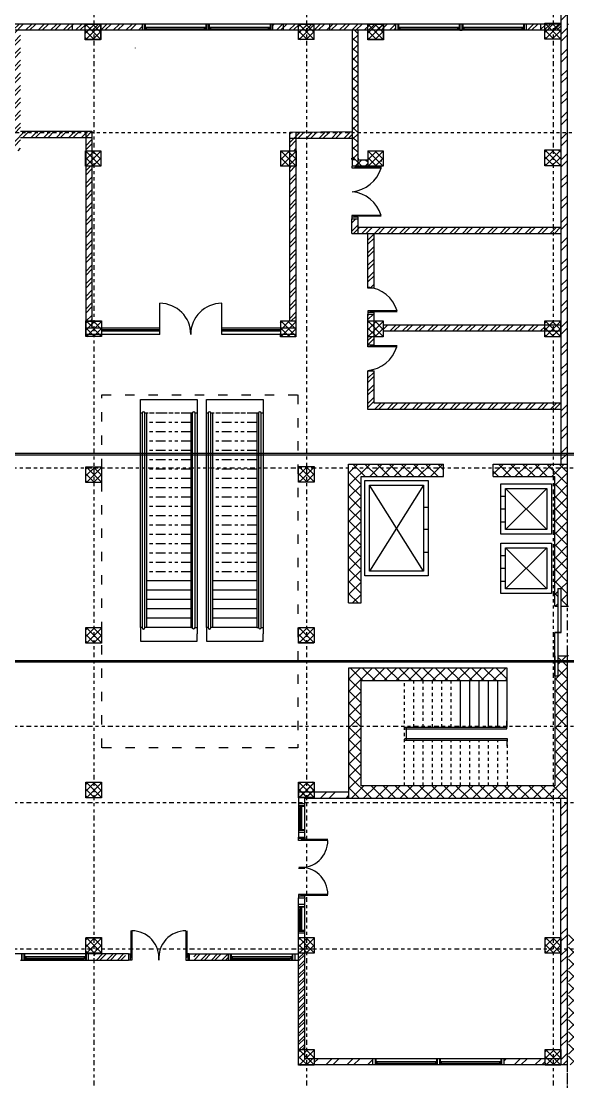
# Model space of a CAD drawing. Header units: millimetres. Extents: x 240 to 610, y 141 to 225.
# Drawn here: x 513.92 to 531.52, y 160.57 to 194.7 of the extents above; entities that cross this region are included whole.
import ezdxf

# ---------------------------------------------------------------- set-up
doc = ezdxf.new("R2010")
doc.units = ezdxf.units.MM
doc.header["$LTSCALE"] = 0.5
for name, pattern in [('ACAD_ISO03W100', [30, 12, -18]), ('Dash', [6.35, 3.175, -3.175]), ('HIDDEN', [0.375, 0.25, -0.125]), ('PHANTOM2', [1.25, 0.625, -0.125, 0.125, -0.125, 0.125, -0.125])]:
    doc.linetypes.add(name, pattern=pattern)
for name, color, linetype in [('1', 7, 'Continuous'), ('Layer1', 5, 'Continuous'), ('m7or', 1, 'Continuous')]:
    doc.layers.add(name, color=color, linetype=linetype)
pattern_1 = [(45, (-2657.87382, -1818.9317), (-0.19532057, 0.19532057), []), (135, (-2657.87382, -1818.9317), (-0.19532057, -0.19532057), [])]

msp = doc.modelspace()

# ---------------------------------------------------------------- hatches: boundary and pattern name
h = msp.add_hatch()
h.set_pattern_fill('ANSI32', color=256, scale=0.05)
h.set_pattern_definition([(45, (-2657.8738, -1818.9317), (-0.336759605, 0.336759605), []), (45, (-2657.6493, -1818.9317), (-0.336759605, 0.336759605), [])])
h.paths.add_polyline_path([(531.549, 199.236), (531.299, 199.236), (531.299, 180.452), (531.499, 180.452), (531.499, 194.607), (531.549, 194.607)])
h.paths.add_polyline_path([(531.499, 169.698), (531.299, 169.698), (531.299, 161.311), (531.297, 161.111), (531.499, 161.111)])
h.paths.add_polyline_path([(530.797, 161.311), (529.457, 161.311), (529.457, 161.111), (530.797, 161.111)])
h.paths.add_polyline_path([(525.248, 161.311), (523.354, 161.311), (523.354, 161.111), (525.248, 161.111)])
h = msp.add_hatch()
h.set_pattern_fill('ANSI32', color=256, scale=0.03)
h.set_pattern_definition([(45, (-2657.87382, -1818.9317), (-0.202055763, 0.202055763), []), (45, (-2657.73912, -1818.9317), (-0.202055763, 0.202055763), [])])
h.paths.add_polyline_path([(504.099, 179.873), (503.899, 179.873), (503.899, 178.671), (504.099, 178.671)])
h.paths.add_polyline_path([(504.099, 181.333), (503.899, 181.333), (503.899, 180.373), (504.099, 180.373)])
h.paths.add_polyline_path([(513.399, 180.323), (504.385, 180.323), (504.385, 180.123), (513.399, 180.123)])
h.paths.add_polyline_path([(504.099, 184.555), (503.899, 184.555), (503.899, 183.473), (504.099, 183.473)])
h.paths.add_polyline_path([(504.099, 186.798), (503.899, 186.798), (503.899, 185.055), (504.099, 185.055)])
h.paths.add_polyline_path([(513.399, 185.005), (504.385, 185.005), (504.385, 184.805), (513.399, 184.805)])
h.paths.add_polyline_path([(504.099, 190.035), (503.899, 190.035), (503.899, 188.938), (504.099, 188.938)])
h.paths.add_polyline_path([(504.099, 191.364), (503.899, 191.364), (503.899, 190.535), (504.099, 190.535)])
h.paths.add_polyline_path([(506.59, 194.611), (503.899, 194.611), (503.899, 194.127), (504.099, 194.127), (504.099, 194.411), (506.59, 194.411)])
h.paths.add_polyline_path([(517.817, 194.611), (510.8, 194.611), (510.8, 194.411), (517.817, 194.411)])
h.paths.add_polyline_path([(513.899, 194.411), (513.699, 194.411), (513.699, 190.535), (513.899, 190.535)])
h.paths.add_polyline_path([(515.997, 191.162), (513.899, 191.162), (513.899, 190.962), (515.997, 190.962)])
h.paths.add_polyline_path([(516.197, 191.162), (515.997, 191.162), (515.997, 190.962), (516.197, 190.962)])
h.paths.add_polyline_path([(516.197, 190.962), (515.997, 190.962), (515.997, 190.535), (516.197, 190.535)])
h.paths.add_polyline_path([(516.197, 190.035), (515.997, 190.035), (515.997, 185.055), (516.197, 185.055)])
h.paths.add_polyline_path([(522.766, 190.035), (522.566, 190.035), (522.566, 185.055), (522.766, 185.055)])
h.paths.add_polyline_path([(522.766, 190.926), (522.566, 190.926), (522.566, 190.535), (522.766, 190.535)])
h.paths.add_polyline_path([(522.766, 191.128), (522.566, 191.126), (522.566, 190.926), (522.766, 190.926)])
h.paths.add_polyline_path([(524.566, 191.141), (522.766, 191.128), (522.766, 190.926), (524.566, 190.926)])
h.paths.add_polyline_path([(525.977, 194.611), (523.859, 194.611), (523.859, 194.411), (525.977, 194.411)])
h.paths.add_polyline_path([(523.859, 194.611), (522.026, 194.611), (522.026, 194.411), (523.859, 194.411)])
h.paths.add_polyline_path([(531.299, 194.611), (530.187, 194.611), (530.187, 194.411), (531.299, 194.411)])
h.paths.add_polyline_path([(531.299, 188.071), (524.766, 188.071), (524.766, 187.871), (531.299, 187.871)])
h.paths.add_polyline_path([(524.766, 188.347), (524.566, 188.347), (524.566, 187.871), (524.766, 187.871), (524.766, 188.071)])
h.paths.add_polyline_path([(525.284, 187.871), (525.084, 187.871), (525.084, 186.11), (525.284, 186.11)])
h.paths.add_polyline_path([(530.783, 184.933), (525.58, 184.933), (525.58, 184.733), (530.783, 184.733)])
h.paths.add_polyline_path([(525.284, 185.275), (525.084, 185.275), (525.084, 185.058), (525.284, 185.058)])
h.paths.add_polyline_path([(525.284, 184.548), (525.084, 184.548), (525.084, 184.282), (525.284, 184.282)])
h.paths.add_polyline_path([(525.284, 183.446), (525.084, 183.446), (525.084, 182.211), (531.299, 182.211), (531.299, 182.411), (525.284, 182.411)])
at = {"ltscale": 0.05}
h = msp.add_hatch(dxfattribs=at)
h.set_pattern_fill('ANSI37', color=256, scale=0.05)
h.set_pattern_definition([(45, (-2399.63985, -2077.87388), (-0.1122532015, 0.1122532015), []), (135, (-2399.63985, -2077.87388), (-0.1122532015, -0.1122532015), [])])
h.paths.add_polyline_path([(516.489, 194.611), (515.989, 194.611), (515.989, 194.111), (516.489, 194.111)])
h = msp.add_hatch(dxfattribs=at)
h.set_pattern_fill('ANSI37', color=256, scale=0.05)
h.set_pattern_definition([(45, (-2392.77662, -2077.87388), (-0.1122532015, 0.1122532015), []), (135, (-2392.77662, -2077.87388), (-0.1122532015, -0.1122532015), [])])
h.paths.add_polyline_path([(523.352, 194.611), (522.852, 194.611), (522.852, 194.111), (523.352, 194.111)])
h = msp.add_hatch(dxfattribs=at)
h.set_pattern_fill('ANSI37', color=256, scale=0.05)
h.set_pattern_definition([(45, (-2390.5494, -2077.87388), (-0.1122532015, 0.1122532015), []), (135, (-2390.5494, -2077.87388), (-0.1122532015, -0.1122532015), [])])
h.paths.add_polyline_path([(525.58, 194.611), (525.08, 194.611), (525.08, 194.111), (525.58, 194.111)])
h = msp.add_hatch(dxfattribs=at)
h.set_pattern_fill('ANSI37', color=256, scale=0.05)
h.set_pattern_definition([(45, (-2384.8466, -2077.85045), (-0.1122532015, 0.1122532015), []), (135, (-2384.8466, -2077.85045), (-0.1122532015, -0.1122532015), [])])
h.paths.add_polyline_path([(531.282, 194.635), (530.782, 194.635), (530.782, 194.135), (531.282, 194.135)])
h = msp.add_hatch()
h.set_pattern_fill('ANSI37', color=256, scale=0.071)
h.set_pattern_definition([(45, (-2571.07566, -1818.9317), (-0.159399546, 0.159399546), []), (135, (-2571.07566, -1818.9317), (-0.159399546, -0.159399546), [])])
h.paths.add_polyline_path([(524.766, 194.411), (524.579, 194.411), (524.579, 190.035), (524.766, 190.035)])
h.paths.add_polyline_path([(525.08, 190.233), (524.766, 190.233), (524.766, 190.035), (525.08, 190.035)])
h = msp.add_hatch(dxfattribs=at)
h.set_pattern_fill('ANSI37', color=256, scale=0.05)
h.set_pattern_definition([(45, (-2399.63985, -2081.95009), (-0.1122532015, 0.1122532015), []), (135, (-2399.63985, -2081.95009), (-0.1122532015, -0.1122532015), [])])
h.paths.add_polyline_path([(516.489, 190.535), (515.989, 190.535), (515.989, 190.035), (516.489, 190.035)])
h = msp.add_hatch(dxfattribs=at)
h.set_pattern_fill('ANSI37', color=256, scale=0.05)
h.set_pattern_definition([(45, (-2393.3582, -2081.95009), (-0.1122532015, 0.1122532015), []), (135, (-2393.3582, -2081.95009), (-0.1122532015, -0.1122532015), [])])
h.paths.add_polyline_path([(522.771, 190.535), (522.271, 190.535), (522.271, 190.035), (522.771, 190.035)])
h = msp.add_hatch(dxfattribs=at)
h.set_pattern_fill('ANSI37', color=256, scale=0.05)
h.set_pattern_definition([(45, (-2390.5494, -2081.95009), (-0.1122532015, 0.1122532015), []), (135, (-2390.5494, -2081.95009), (-0.1122532015, -0.1122532015), [])])
h.paths.add_polyline_path([(525.58, 190.535), (525.08, 190.535), (525.08, 190.035), (525.58, 190.035)])
h = msp.add_hatch(dxfattribs=at)
h.set_pattern_fill('ANSI37', color=256, scale=0.05)
h.set_pattern_definition([(45, (-2384.8466, -2081.92665), (-0.1122532015, 0.1122532015), []), (135, (-2384.8466, -2081.92665), (-0.1122532015, -0.1122532015), [])])
h.paths.add_polyline_path([(531.282, 190.558), (530.782, 190.558), (530.782, 190.058), (531.282, 190.058)])
h = msp.add_hatch(dxfattribs=at)
h.set_pattern_fill('ANSI37', color=256, scale=0.05)
h.set_pattern_definition([(45, (-2399.62467, -2087.43007), (-0.1122532015, 0.1122532015), []), (135, (-2399.62467, -2087.43007), (-0.1122532015, -0.1122532015), [])])
h.paths.add_polyline_path([(516.504, 185.055), (516.004, 185.055), (516.004, 184.555), (516.504, 184.555)])
h = msp.add_hatch(dxfattribs=at)
h.set_pattern_fill('ANSI37', color=256, scale=0.05)
h.set_pattern_definition([(45, (-2399.62467, -2087.4304), (-0.1122532015, 0.1122532015), []), (135, (-2399.62467, -2087.4304), (-0.1122532015, -0.1122532015), [])])
h.paths.add_polyline_path([(516.504, 185.055), (516.004, 185.055), (516.004, 184.555), (516.504, 184.555)])
h = msp.add_hatch(dxfattribs=at)
h.set_pattern_fill('ANSI37', color=256, scale=0.05)
h.set_pattern_definition([(45, (-2393.3584, -2087.43007), (-0.1122532015, 0.1122532015), []), (135, (-2393.3584, -2087.43007), (-0.1122532015, -0.1122532015), [])])
h.paths.add_polyline_path([(522.771, 185.055), (522.271, 185.055), (522.271, 184.555), (522.771, 184.555)])
h = msp.add_hatch(dxfattribs=at)
h.set_pattern_fill('ANSI37', color=256, scale=0.05)
h.set_pattern_definition([(45, (-2390.55265, -2087.43007), (-0.1122532015, 0.1122532015), []), (135, (-2390.55265, -2087.43007), (-0.1122532015, -0.1122532015), [])])
h.paths.add_polyline_path([(525.576, 185.055), (525.076, 185.055), (525.076, 184.555), (525.576, 184.555)])
h = msp.add_hatch(dxfattribs=at)
h.set_pattern_fill('ANSI37', color=256, scale=0.05)
h.set_pattern_definition([(45, (-2384.8466, -2087.43007), (-0.1122532015, 0.1122532015), []), (135, (-2384.8466, -2087.43007), (-0.1122532015, -0.1122532015), [])])
h.paths.add_polyline_path([(531.282, 185.055), (530.782, 185.055), (530.782, 184.555), (531.282, 184.555)])
h = msp.add_hatch(dxfattribs=at)
h.set_pattern_fill('ANSI37', color=256, scale=0.05)
h.set_pattern_definition([(45, (-2399.62467, -2092.12662), (-0.1122532015, 0.1122532015), []), (135, (-2399.62467, -2092.12662), (-0.1122532015, -0.1122532015), [])])
h.paths.add_polyline_path([(516.504, 180.359), (516.004, 180.359), (516.004, 179.859), (516.504, 179.859)])
h = msp.add_hatch(dxfattribs=at)
h.set_pattern_fill('ANSI37', color=256, scale=0.05)
h.set_pattern_definition([(45, (-2392.77682, -2092.11367), (-0.1122532015, 0.1122532015), []), (135, (-2392.77682, -2092.11367), (-0.1122532015, -0.1122532015), [])])
h.paths.add_polyline_path([(523.352, 180.371), (522.852, 180.371), (522.852, 179.871), (523.352, 179.871)])
h = msp.add_hatch()
h.set_pattern_fill('ANSI37', color=256, scale=0.087)
h.set_pattern_definition(pattern_1)
h.paths.add_polyline_path([(531.499, 180.452), (529.121, 180.452), (529.121, 180.052), (531.099, 180.052), (531.099, 175.875), (531.205, 175.875), (531.205, 176.443), (531.305, 176.443), (531.305, 175.875), (531.499, 175.875)])
h.paths.add_polyline_path([(527.515, 180.452), (524.464, 180.452), (524.464, 175.985), (524.864, 175.985), (524.864, 180.052), (527.515, 180.052)])
h = msp.add_hatch(dxfattribs=at)
h.set_pattern_fill('ANSI37', color=256, scale=0.05)
h.set_pattern_definition([(45, (-2399.62467, -2097.29565), (-0.1122532015, 0.1122532015), []), (135, (-2399.62467, -2097.29565), (-0.1122532015, -0.1122532015), [])])
h.paths.add_polyline_path([(516.504, 175.189), (516.004, 175.189), (516.004, 174.689), (516.504, 174.689)])
h = msp.add_hatch(dxfattribs=at)
h.set_pattern_fill('ANSI37', color=256, scale=0.05)
h.set_pattern_definition([(45, (-2392.77682, -2097.29077), (-0.1122532015, 0.1122532015), []), (135, (-2392.77682, -2097.29077), (-0.1122532015, -0.1122532015), [])])
h.paths.add_polyline_path([(523.352, 175.194), (522.852, 175.194), (522.852, 174.694), (523.352, 174.694)])
h = msp.add_hatch()
h.set_pattern_fill('ANSI37', color=256, scale=0.087)
h.set_pattern_definition(pattern_1)
h.paths.add_polyline_path([(537.282, 165.298), (531.549, 165.298), (531.549, 161.111), (541.229, 161.111), (541.229, 161.511), (531.949, 161.511), (531.949, 164.898), (537.282, 164.898), (537.282, 164.998), (536.574, 164.998), (536.574, 165.098), (537.282, 165.098)])
h.paths.add_polyline_path([(531.499, 174.275), (531.205, 174.275), (531.205, 173.627), (531.099, 173.627), (531.099, 170.098), (524.864, 170.098), (524.864, 173.484), (529.564, 173.484), (529.564, 173.884), (524.464, 173.884), (524.464, 169.698), (531.499, 169.698)])
h = msp.add_hatch(dxfattribs=at)
h.set_pattern_fill('ANSI37', color=256, scale=0.05)
h.set_pattern_definition([(45, (-2399.62467, -2102.27592), (-0.1122532015, 0.1122532015), []), (135, (-2399.62467, -2102.27592), (-0.1122532015, -0.1122532015), [])])
h.paths.add_polyline_path([(516.504, 170.209), (516.004, 170.209), (516.004, 169.709), (516.504, 169.709)])
h = msp.add_hatch(dxfattribs=at)
h.set_pattern_fill('ANSI37', color=256, scale=0.05)
h.set_pattern_definition([(45, (-2392.77715, -2102.2696), (-0.1122532015, 0.1122532015), []), (135, (-2392.77715, -2102.2696), (-0.1122532015, -0.1122532015), [])])
h.paths.add_polyline_path([(523.352, 170.216), (522.852, 170.216), (522.852, 169.716), (523.352, 169.716)])
h = msp.add_hatch(dxfattribs=at)
h.set_pattern_fill('ANSI37', color=256, scale=0.05)
h.set_pattern_definition([(45, (-2392.77715, -2102.27558), (-0.1122532015, 0.1122532015), []), (135, (-2392.77715, -2102.27558), (-0.1122532015, -0.1122532015), [])])
h.paths.add_polyline_path([(523.352, 170.21), (522.852, 170.21), (522.852, 169.71), (523.352, 169.71)])
h = msp.add_hatch()
h.set_pattern_fill('ANSI32', color=256, scale=0.03)
h.set_pattern_definition([(45, (-2657.87382, -1818.92572), (-0.202055763, 0.202055763), []), (45, (-2657.73912, -1818.92572), (-0.202055763, 0.202055763), [])])
h.paths.add_polyline_path([(513.394, 161.518), (511.966, 161.518), (511.966, 161.517), (513.394, 161.517)])
h.paths.add_polyline_path([(506.016, 161.518), (504.38, 161.518), (504.38, 161.517), (506.016, 161.517)])
h.paths.add_polyline_path([(523.352, 169.704), (523.352, 169.716), (523.054, 169.716), (523.054, 169.704)])
at = {"ltscale": 0.5}
h = msp.add_hatch(dxfattribs=at)
h.set_pattern_fill('ANSI32', color=256, scale=0.062)
h.set_pattern_definition([(45, (-2571.07566, -1649.64116), (-0.41758191, 0.41758191), []), (45, (-2570.7973, -1649.64116), (-0.41758191, 0.41758191), [])])
h.paths.add_polyline_path([(524.464, 169.898), (523.352, 169.898), (523.352, 169.716), (523.352, 169.698), (524.464, 169.698)])
at = {"ltscale": 0.05}
h = msp.add_hatch(dxfattribs=at)
h.set_pattern_fill('ANSI37', color=256, scale=0.05)
h.set_pattern_definition([(45, (-2399.62467, -2107.27592), (-0.1122532015, 0.1122532015), []), (135, (-2399.62467, -2107.27592), (-0.1122532015, -0.1122532015), [])])
h.paths.add_polyline_path([(516.504, 165.209), (516.004, 165.209), (516.004, 164.709), (516.504, 164.709)])
h = msp.add_hatch(dxfattribs=at)
h.set_pattern_fill('ANSI37', color=256, scale=0.05)
h.set_pattern_definition([(45, (-2392.77465, -2107.27558), (-0.1122532015, 0.1122532015), []), (135, (-2392.77465, -2107.27558), (-0.1122532015, -0.1122532015), [])])
h.paths.add_polyline_path([(523.354, 165.21), (522.854, 165.21), (522.854, 164.71), (523.354, 164.71)])
h = msp.add_hatch(dxfattribs=at)
h.set_pattern_fill('ANSI37', color=256, scale=0.05)
h.set_pattern_definition([(45, (-2384.83248, -2107.27558), (-0.1122532015, 0.1122532015), []), (135, (-2384.83248, -2107.27558), (-0.1122532015, -0.1122532015), [])])
h.paths.add_polyline_path([(531.297, 165.21), (530.797, 165.21), (530.797, 164.71), (531.297, 164.71)])
at = {"linetype": 'PHANTOM2', "ltscale": 0.5}
h = msp.add_hatch(dxfattribs=at)
h.set_pattern_fill('ANSI32', color=256, scale=0.025)
h.set_pattern_definition([(45, (-2571.07566, -1649.64116), (-0.168379802, 0.168379802), []), (45, (-2570.9634, -1649.64116), (-0.168379802, 0.168379802), [])])
h.paths.add_polyline_path([(517.277, 164.686), (516.255, 164.686), (516.255, 164.488), (517.277, 164.488)])
h.paths.add_polyline_path([(520.591, 164.686), (519.477, 164.686), (519.477, 164.488), (520.591, 164.488)])
h = msp.add_hatch()
h.set_pattern_fill('ANSI32', color=256, scale=0.02)
h.set_pattern_definition([(45, (-2657.87382, -1818.9317), (-0.134703842, 0.134703842), []), (45, (-2657.78402, -1818.9317), (-0.134703842, 0.134703842), [])])
h.paths.add_polyline_path([(522.854, 161.605), (523.054, 161.605), (523.054, 164.71), (522.854, 164.71)])
at = {"ltscale": 0.05}
h = msp.add_hatch(dxfattribs=at)
h.set_pattern_fill('ANSI37', color=256, scale=0.05)
h.set_pattern_definition([(45, (-2392.77465, -2110.87987), (-0.1122532015, 0.1122532015), []), (135, (-2392.77465, -2110.87987), (-0.1122532015, -0.1122532015), [])])
h.paths.add_polyline_path([(523.354, 161.605), (522.854, 161.605), (522.854, 161.105), (523.354, 161.105)])
h = msp.add_hatch(dxfattribs=at)
h.set_pattern_fill('ANSI37', color=256, scale=0.05)
h.set_pattern_definition([(45, (-2384.83248, -2110.87987), (-0.1122532015, 0.1122532015), []), (135, (-2384.83248, -2110.87987), (-0.1122532015, -0.1122532015), [])])
h.paths.add_polyline_path([(531.297, 161.605), (530.797, 161.605), (530.797, 161.105), (531.297, 161.105)])

# ---------------------------------------------------------------- linework, layer by layer
for p, q in [((531.299, 209.928), (531.299, 180.452)), ((531.299, 194.611), (503.899, 194.611)), ((516.489, 194.611), (516.489, 194.111)), ((522.834, 194.611), (522.834, 194.111)), ((523.347, 194.611), (523.347, 194.111)), ((525.58, 194.611), (525.58, 194.111)), ((531.299, 194.411), (504.099, 194.411)), ((524.579, 194.411), (524.579, 190.035)), ((524.766, 190.035), (524.766, 194.411)), ((516.489, 194.111), (515.989, 194.111)), ((523.352, 194.111), (522.852, 194.111)), ((525.58, 194.111), (525.08, 194.111)), ((531.277, 194.128), (530.783, 194.128)), ((517.599, 193.841), (517.599, 193.843)), ((513.899, 191.162), (516.197, 191.162)), ((515.997, 191.162), (515.997, 184.624)), ((516.197, 191.162), (516.197, 184.824)), ((513.899, 190.962), (516.197, 190.962)), ((524.566, 191.141), (522.566, 191.126)), ((522.566, 185.055), (522.566, 191.126)), ((524.566, 190.926), (522.566, 190.926)), ((522.766, 191.126), (522.766, 184.548)), ((515.989, 190.535), (516.489, 190.535)), ((515.989, 190.035), (515.989, 190.535)), ((516.489, 190.535), (516.489, 190.035)), ((522.271, 190.535), (522.771, 190.535)), ((522.271, 190.535), (522.271, 190.035)), ((522.771, 190.535), (522.771, 190.035)), ((525.08, 190.535), (525.58, 190.535)), ((525.58, 190.535), (525.58, 190.035)), ((516.489, 190.035), (515.989, 190.035)), ((522.771, 190.035), (522.271, 190.035)), ((525.58, 190.035), (525.08, 190.035)), ((531.277, 190.052), (530.783, 190.052)), ((524.566, 187.871), (524.566, 188.347)), ((524.766, 187.871), (524.766, 188.347)), ((524.566, 187.871), (531.299, 187.871)), ((524.766, 188.071), (531.299, 188.071)), ((525.084, 186.11), (525.084, 187.871)), ((525.284, 186.11), (525.284, 187.871)), ((516.004, 185.055), (516.504, 185.055)), ((516.004, 184.555), (516.004, 185.055)), ((516.004, 185.055), (516.504, 185.055)), ((516.504, 185.055), (516.504, 184.624)), ((522.271, 185.055), (522.771, 185.055)), ((522.271, 185.055), (522.271, 184.624)), ((525.084, 184.282), (525.084, 185.275)), ((525.084, 185.058), (525.58, 185.059)), ((525.284, 184.282), (525.284, 185.275)), ((525.58, 185.059), (525.58, 184.548)), ((531.286, 185.059), (531.286, 184.548)), ((518.381, 184.824), (515.997, 184.824)), ((522.766, 184.824), (520.381, 184.824)), ((525.58, 184.933), (531.299, 184.933)), ((525.58, 184.733), (531.299, 184.733)), ((518.381, 184.624), (515.997, 184.624)), ((516.504, 184.555), (516.004, 184.555)), ((522.766, 184.624), (520.381, 184.624)), ((522.271, 184.548), (522.271, 184.648)), ((522.766, 184.548), (522.271, 184.548)), ((525.571, 184.548), (525.077, 184.548)), ((525.571, 184.624), (525.571, 184.548)), ((531.277, 184.548), (530.783, 184.548)), ((531.277, 184.624), (531.277, 184.548)), ((525.084, 182.211), (525.084, 183.446)), ((525.284, 182.411), (525.284, 183.446)), ((531.299, 182.411), (525.284, 182.411)), ((531.299, 182.211), (525.084, 182.211)), ((516.004, 180.359), (516.504, 180.359)), ((516.504, 180.359), (516.504, 179.928)), ((524.464, 180.452), (527.515, 180.452)), ((524.464, 175.985), (524.464, 180.452)), ((527.515, 180.052), (527.515, 180.452)), ((529.121, 180.052), (529.121, 180.452)), ((522.852, 179.865), (522.852, 179.965)), ((524.864, 180.052), (527.515, 180.052)), ((524.864, 175.985), (524.864, 180.052)), ((523.347, 179.865), (522.852, 179.865)), ((526.87, 179.776), (525.133, 176.999)), ((526.87, 176.999), (525.133, 179.776)), ((529.52, 179.666), (530.844, 178.343)), ((530.844, 179.666), (529.52, 178.343)), ((529.52, 177.757), (530.844, 176.434)), ((530.844, 177.757), (529.52, 176.434)), ((524.464, 175.985), (524.864, 175.985)), ((531.099, 175.875), (531.205, 175.875)), ((531.305, 175.875), (531.505, 175.875)), ((516.004, 175.189), (516.504, 175.189)), ((516.504, 175.189), (516.504, 174.759)), ((522.852, 174.688), (522.852, 174.788)), ((531.305, 175.027), (531.105, 175.027)), ((523.347, 174.688), (522.852, 174.688)), ((531.099, 174.275), (531.105, 174.275)), ((531.205, 174.275), (531.505, 174.275)), ((524.464, 173.884), (524.464, 169.698)), ((529.564, 173.884), (524.464, 173.884)), ((529.564, 171.984), (529.564, 173.884)), ((524.864, 173.484), (529.564, 173.484)), ((524.864, 170.098), (524.864, 173.484)), ((528.064, 171.984), (528.064, 173.454)), ((528.364, 171.984), (528.364, 173.454)), ((528.664, 171.984), (528.664, 173.454)), ((528.964, 171.984), (528.964, 173.454)), ((529.264, 171.984), (529.264, 173.454)), ((529.563, 171.934), (529.563, 172.184)), ((526.264, 171.984), (529.564, 171.984)), ((526.264, 171.934), (529.563, 171.934)), ((526.314, 171.984), (526.314, 171.568)), ((526.264, 171.618), (529.564, 171.618)), ((526.264, 171.568), (529.563, 171.568)), ((529.563, 171.568), (529.563, 171.368)), ((516.004, 170.209), (516.504, 170.209)), ((516.504, 170.209), (516.504, 169.778)), ((522.852, 169.71), (522.852, 170.216)), ((522.854, 170.216), (522.854, 168.442)), ((531.099, 170.098), (524.864, 170.098)), ((522.854, 169.898), (524.464, 169.898)), ((523.054, 168.442), (523.054, 169.711)), ((523.054, 169.698), (531.499, 169.698)), ((531.299, 161.311), (531.299, 169.698)), ((522.854, 161.105), (522.854, 166.49)), ((523.054, 161.311), (523.054, 166.442)), ((516.004, 165.209), (516.504, 165.209)), ((516.504, 165.209), (516.504, 164.778)), ((517.377, 164.688), (513.699, 164.686)), ((519.329, 164.686), (522.854, 164.686)), ((513.899, 164.488), (517.377, 164.488)), ((519.374, 164.486), (522.854, 164.488)), ((531.299, 161.311), (523.054, 161.311)), ((531.499, 161.111), (522.854, 161.111))]:
    msp.add_line(p, q, dxfattribs=at)
at = {"ltscale": 0.5}
for p, q in [((531.499, 199.236), (531.505, 175.875)), ((517.887, 194.411), (517.887, 194.611)), ((519.956, 194.411), (519.956, 194.611)), ((519.957, 194.411), (519.957, 194.611)), ((522.026, 194.411), (522.026, 194.611)), ((522.834, 194.611), (523.347, 194.611)), ((528.117, 194.411), (528.117, 194.611)), ((530.187, 194.411), (530.187, 194.611)), ((530.783, 194.637), (531.299, 194.637)), ((517.907, 194.511), (519.867, 194.511)), ((517.927, 194.461), (519.847, 194.461)), ((517.968, 194.436), (519.799, 194.436)), ((519.799, 194.461), (519.799, 194.411)), ((519.819, 194.461), (519.819, 194.511)), ((519.976, 194.511), (521.936, 194.511)), ((519.996, 194.461), (521.916, 194.461)), ((520.037, 194.436), (521.869, 194.436)), ((521.869, 194.461), (521.869, 194.411)), ((521.888, 194.461), (521.888, 194.511)), ((526.067, 194.511), (528.027, 194.511)), ((526.087, 194.461), (528.007, 194.461)), ((526.128, 194.436), (527.959, 194.436)), ((527.959, 194.461), (527.959, 194.411)), ((527.979, 194.461), (527.979, 194.511)), ((528.047, 194.411), (528.117, 194.411)), ((528.137, 194.511), (530.097, 194.511)), ((528.157, 194.461), (530.077, 194.461)), ((528.198, 194.436), (530.029, 194.436)), ((530.029, 194.461), (530.029, 194.411)), ((530.049, 194.461), (530.049, 194.511)), ((524.566, 190.251), (524.566, 190.299)), ((524.566, 190.251), (524.666, 190.251)), ((524.766, 190.299), (524.766, 190.251)), ((525.506, 190.221), (525.506, 190.193)), ((524.78, 190.035), (524.58, 190.035)), ((524.58, 189.976), (524.58, 190.035)), ((525.52, 189.976), (524.58, 189.976)), ((525.52, 190.004), (524.66, 190.004)), ((524.66, 190.004), (524.66, 189.976)), ((524.74, 190.035), (524.74, 190.004)), ((524.566, 188.454), (524.566, 188.347)), ((525.506, 188.454), (524.566, 188.454)), ((524.646, 188.426), (524.646, 188.454)), ((525.506, 188.426), (524.646, 188.426)), ((524.726, 188.395), (524.726, 188.426)), ((524.766, 188.395), (524.566, 188.395)), ((524.766, 188.347), (524.766, 188.395)), ((525.084, 185.381), (525.084, 185.275)), ((526.025, 185.381), (525.084, 185.381)), ((525.165, 185.353), (525.165, 185.381)), ((526.024, 185.353), (525.165, 185.353)), ((525.245, 185.323), (525.245, 185.353)), ((525.284, 185.323), (525.084, 185.323)), ((525.284, 185.275), (525.284, 185.323)), ((525.085, 184.223), (525.085, 184.282)), ((526.025, 184.223), (525.085, 184.223)), ((526.025, 184.251), (525.165, 184.251)), ((525.165, 184.251), (525.165, 184.223)), ((525.245, 184.282), (525.245, 184.251)), ((531.505, 175.875), (531.549, 175.875)), ((575.851, 174.115), (499.99, 174.115)), ((531.499, 174.275), (531.499, 161.111)), ((531.549, 174.275), (531.499, 174.275)), ((575.851, 174.071), (499.99, 174.071)), ((522.854, 169.45), (523.054, 169.45)), ((522.879, 169.369), (522.879, 168.682)), ((522.904, 169.41), (522.904, 168.682)), ((522.954, 168.682), (522.954, 169.45)), ((522.854, 168.662), (523.054, 168.662)), ((522.854, 168.336), (522.854, 168.442)), ((523.054, 168.394), (522.854, 168.394)), ((523.795, 168.336), (522.854, 168.336)), ((523.794, 168.364), (522.935, 168.364)), ((522.935, 168.364), (522.935, 168.336)), ((523.015, 168.394), (523.015, 168.364)), ((523.054, 168.442), (523.054, 168.394)), ((522.854, 166.597), (522.854, 166.49)), ((523.795, 166.597), (522.854, 166.597)), ((522.935, 166.569), (522.935, 166.597)), ((523.054, 166.538), (522.854, 166.538)), ((522.854, 166.49), (523.054, 166.49)), ((522.854, 165.347), (522.854, 166.275)), ((523.794, 166.569), (522.935, 166.569)), ((523.015, 166.538), (523.015, 166.569)), ((523.054, 166.49), (523.054, 166.538)), ((523.054, 166.49), (523.054, 166.442)), ((522.854, 166.205), (523.054, 166.205)), ((522.879, 166.124), (522.879, 165.437)), ((522.904, 166.165), (522.904, 165.437)), ((522.954, 165.437), (522.954, 166.205)), ((517.455, 165.428), (517.455, 164.568)), ((517.455, 165.428), (517.484, 165.428)), ((517.484, 165.428), (517.484, 164.488)), ((519.222, 165.428), (519.222, 164.488)), ((519.25, 165.428), (519.25, 164.568)), ((522.854, 165.417), (523.054, 165.417)), ((513.937, 164.488), (513.937, 164.688)), ((513.938, 164.488), (513.938, 164.688)), ((515.987, 164.588), (514.027, 164.588)), ((515.967, 164.538), (514.047, 164.538)), ((514.075, 164.538), (514.075, 164.588)), ((514.095, 164.538), (514.095, 164.488)), ((516.007, 164.488), (516.007, 164.688)), ((517.377, 164.688), (517.425, 164.688)), ((517.377, 164.688), (517.377, 164.488)), ((517.425, 164.688), (517.425, 164.488)), ((517.425, 164.648), (517.455, 164.648)), ((517.455, 164.568), (517.484, 164.568)), ((519.25, 164.568), (519.222, 164.568)), ((519.281, 164.648), (519.25, 164.648)), ((519.329, 164.688), (519.281, 164.688)), ((519.281, 164.688), (519.281, 164.488)), ((519.329, 164.688), (519.329, 164.487)), ((520.591, 164.488), (520.591, 164.688)), ((520.592, 164.488), (520.592, 164.688)), ((522.641, 164.588), (520.681, 164.588)), ((522.621, 164.538), (520.701, 164.538)), ((520.729, 164.538), (520.729, 164.588)), ((520.749, 164.538), (520.749, 164.488)), ((522.661, 164.488), (522.661, 164.688)), ((515.926, 164.513), (514.095, 164.513)), ((517.484, 164.488), (517.377, 164.488)), ((519.222, 164.488), (519.281, 164.488)), ((519.281, 164.488), (519.374, 164.486)), ((522.58, 164.513), (520.749, 164.513)), ((525.248, 161.111), (525.248, 161.311)), ((527.298, 161.211), (525.338, 161.211)), ((527.278, 161.161), (525.358, 161.161)), ((525.386, 161.161), (525.386, 161.211)), ((525.405, 161.161), (525.405, 161.111)), ((527.237, 161.136), (525.405, 161.136)), ((527.317, 161.111), (527.317, 161.311)), ((527.318, 161.111), (527.318, 161.311)), ((529.367, 161.211), (527.407, 161.211)), ((529.347, 161.161), (527.427, 161.161)), ((527.455, 161.161), (527.455, 161.211)), ((527.475, 161.161), (527.475, 161.111)), ((529.306, 161.136), (527.475, 161.136)), ((529.387, 161.111), (529.387, 161.311))]:
    msp.add_line(p, q, dxfattribs=at)
for p, q in [((515.571, 194.411), (515.571, 194.611)), ((517.817, 194.611), (517.817, 194.411)), ((517.887, 194.611), (517.887, 194.411)), ((517.907, 194.611), (517.907, 194.411)), ((519.867, 194.611), (519.867, 194.411)), ((519.886, 194.611), (519.886, 194.411)), ((519.887, 194.611), (519.887, 194.411)), ((519.956, 194.611), (519.956, 194.411)), ((519.976, 194.611), (519.976, 194.411)), ((521.936, 194.611), (521.936, 194.411)), ((521.956, 194.611), (521.956, 194.411)), ((522.365, 194.411), (522.365, 194.611)), ((523.859, 194.411), (523.859, 194.611)), ((525.977, 194.611), (525.977, 194.411)), ((526.047, 194.611), (526.047, 194.411)), ((526.067, 194.611), (526.067, 194.411)), ((528.027, 194.611), (528.027, 194.411)), ((528.047, 194.611), (528.047, 194.411)), ((528.117, 194.611), (528.117, 194.411)), ((528.137, 194.611), (528.137, 194.411)), ((530.097, 194.611), (530.097, 194.411)), ((530.117, 194.611), (530.117, 194.411)), ((530.652, 194.411), (530.652, 194.611)), ((530.783, 194.128), (530.783, 194.637)), ((531.499, 194.607), (531.549, 194.607)), ((517.927, 194.511), (517.927, 194.411)), ((519.847, 194.511), (519.847, 194.411)), ((519.996, 194.511), (519.996, 194.411)), ((521.916, 194.511), (521.916, 194.411)), ((526.087, 194.511), (526.087, 194.411)), ((528.007, 194.511), (528.007, 194.411)), ((528.157, 194.511), (528.157, 194.411)), ((530.077, 194.511), (530.077, 194.411)), ((525.08, 190.535), (525.08, 190.035)), ((530.783, 190.052), (530.783, 190.561)), ((530.783, 190.561), (531.299, 190.561)), ((525.08, 190.233), (524.766, 190.233)), ((525.08, 190.035), (524.579, 190.035)), ((524.566, 188.347), (524.766, 188.347)), ((525.284, 186.11), (525.084, 186.11)), ((518.381, 184.624), (518.381, 185.624)), ((520.377, 184.624), (520.377, 185.624)), ((525.084, 185.275), (525.284, 185.275)), ((530.783, 184.548), (530.783, 185.057)), ((530.783, 185.057), (531.299, 185.057)), ((518.381, 184.774), (516.504, 184.774)), ((518.381, 184.724), (516.504, 184.724)), ((519.381, 184.624), (519.381, 184.824)), ((522.257, 184.774), (520.38, 184.774)), ((522.257, 184.724), (520.38, 184.724)), ((520.381, 184.624), (520.381, 184.824)), ((525.284, 184.282), (525.084, 184.282)), ((525.084, 183.446), (525.284, 183.446)), ((517.763, 182.087), (517.763, 182.528)), ((517.763, 182.528), (519.581, 182.528)), ((519.581, 182.528), (519.581, 182.087)), ((519.89, 182.087), (519.89, 182.528)), ((519.89, 182.528), (521.707, 182.528)), ((521.707, 182.528), (521.707, 182.087)), ((517.811, 182.087), (517.763, 182.087)), ((517.811, 182.087), (517.811, 175.187)), ((517.903, 175.187), (517.903, 182.087)), ((519.43, 182.087), (519.43, 175.187)), ((519.581, 182.087), (519.523, 182.087)), ((519.523, 175.187), (519.523, 182.087)), ((519.937, 182.087), (519.89, 182.087)), ((519.937, 182.087), (519.937, 175.187)), ((520.03, 175.187), (520.03, 182.087)), ((521.557, 182.087), (521.557, 175.187)), ((521.707, 182.087), (521.649, 182.087)), ((521.649, 175.187), (521.649, 182.087)), ((529.121, 180.452), (531.499, 180.452)), ((531.499, 180.452), (531.499, 175.875)), ((529.121, 180.052), (531.099, 180.052)), ((531.099, 175.875), (531.099, 180.052)), ((525.133, 179.776), (526.87, 179.776)), ((529.37, 179.412), (529.52, 179.412)), ((526.87, 179.068), (527.02, 179.068)), ((529.37, 179.004), (529.52, 179.004)), ((529.37, 178.24), (529.37, 178.757)), ((529.37, 178.59), (529.52, 178.59)), ((526.87, 178.36), (527.02, 178.36)), ((526.87, 177.613), (527.02, 177.613)), ((529.37, 177.504), (529.52, 177.504)), ((529.37, 177.096), (529.52, 177.096)), ((529.37, 176.681), (529.52, 176.681)), ((531.205, 176.443), (531.205, 173.627)), ((531.205, 176.443), (531.305, 176.443)), ((531.305, 175.027), (531.305, 176.443)), ((517.763, 175.187), (517.763, 174.747)), ((519.381, 175.187), (519.43, 175.187)), ((519.523, 175.187), (519.581, 175.187)), ((519.89, 175.187), (519.89, 174.747)), ((521.507, 175.187), (521.557, 175.187)), ((521.649, 175.187), (521.707, 175.187)), ((519.581, 174.747), (519.581, 174.987)), ((521.707, 174.747), (521.707, 174.987)), ((531.105, 173.627), (531.105, 175.027)), ((531.105, 175.027), (531.305, 175.027)), ((517.763, 174.747), (519.581, 174.747)), ((519.89, 174.747), (521.707, 174.747)), ((531.099, 174.275), (531.099, 170.098)), ((531.499, 174.275), (531.499, 169.698)), ((531.205, 173.627), (531.105, 173.627)), ((523.054, 169.52), (522.854, 169.52)), ((523.054, 169.45), (522.854, 169.45)), ((523.054, 169.43), (522.854, 169.43)), ((522.904, 169.41), (522.854, 169.41)), ((522.904, 168.702), (522.854, 168.702)), ((523.054, 168.682), (522.854, 168.682)), ((523.054, 168.662), (522.854, 168.662)), ((523.054, 168.592), (522.854, 168.592)), ((522.854, 168.442), (523.054, 168.442)), ((522.854, 167.442), (523.054, 167.442)), ((523.054, 166.275), (522.854, 166.275)), ((523.054, 166.205), (522.854, 166.205)), ((523.054, 166.185), (522.854, 166.185)), ((522.904, 166.165), (522.854, 166.165)), ((522.904, 165.457), (522.854, 165.457)), ((523.054, 165.437), (522.854, 165.437)), ((523.054, 165.417), (522.854, 165.417)), ((523.054, 165.347), (522.854, 165.347)), ((513.938, 164.688), (513.938, 164.488)), ((514.007, 164.688), (514.007, 164.488)), ((514.008, 164.688), (514.008, 164.488)), ((514.027, 164.688), (514.027, 164.488)), ((514.047, 164.588), (514.047, 164.488)), ((515.967, 164.588), (515.967, 164.488)), ((515.987, 164.688), (515.987, 164.488)), ((516.007, 164.688), (516.007, 164.488)), ((516.077, 164.688), (516.077, 164.488)), ((520.592, 164.688), (520.592, 164.488)), ((520.661, 164.688), (520.661, 164.488)), ((520.662, 164.688), (520.662, 164.488)), ((520.681, 164.688), (520.681, 164.488)), ((520.701, 164.588), (520.701, 164.488)), ((522.621, 164.588), (522.621, 164.488)), ((522.641, 164.688), (522.641, 164.488)), ((522.661, 164.688), (522.661, 164.488)), ((522.731, 164.688), (522.731, 164.488)), ((525.318, 161.311), (525.318, 161.111)), ((525.338, 161.311), (525.338, 161.111)), ((525.358, 161.211), (525.358, 161.111)), ((527.278, 161.211), (527.278, 161.111)), ((527.298, 161.311), (527.298, 161.111)), ((527.318, 161.311), (527.318, 161.111)), ((527.387, 161.311), (527.387, 161.111)), ((527.388, 161.311), (527.388, 161.111)), ((527.407, 161.311), (527.407, 161.111)), ((527.427, 161.211), (527.427, 161.111)), ((529.347, 161.211), (529.347, 161.111)), ((529.367, 161.311), (529.367, 161.111)), ((529.387, 161.311), (529.387, 161.111)), ((529.457, 161.311), (529.457, 161.111))]:
    msp.add_line(p, q)
at = {"linetype": 'PHANTOM2'}
for p, q in [((519.43, 182.087), (517.903, 182.087)), ((521.557, 182.087), (520.03, 182.087))]:
    msp.add_line(p, q, dxfattribs=at)
at = {"linetype": 'Dash', "ltscale": 0.05}
for p, q in [((526.264, 170.098), (526.264, 173.484)), ((526.564, 171.984), (526.564, 173.454)), ((526.864, 171.984), (526.864, 173.454)), ((527.164, 171.984), (527.164, 173.454)), ((527.464, 171.984), (527.464, 173.454)), ((527.764, 171.984), (527.764, 173.454)), ((526.564, 170.098), (526.564, 171.568)), ((526.864, 170.098), (526.864, 171.568)), ((527.164, 170.098), (527.164, 171.568)), ((527.464, 170.098), (527.464, 171.568)), ((527.764, 170.098), (527.764, 171.568)), ((528.064, 170.098), (528.064, 171.568)), ((528.364, 170.098), (528.364, 171.568)), ((528.664, 170.098), (528.664, 171.568)), ((528.964, 170.098), (528.964, 171.568)), ((529.264, 170.098), (529.264, 171.568)), ((529.564, 171.618), (529.564, 170.068))]:
    msp.add_line(p, q, dxfattribs=at)
at = {"ltscale": 0.05}
for points in [[(515.978, 194.104), (515.978, 194.604), (516.478, 194.604), (516.478, 194.104)], [(525.081, 194.104), (525.081, 194.604), (525.581, 194.604), (525.581, 194.104)], [(516.005, 184.553), (516.005, 185.053), (516.505, 185.053), (516.505, 184.553)], [(516.005, 179.856), (516.005, 180.356), (516.505, 180.356), (516.505, 179.856)], [(522.852, 179.869), (522.852, 180.369), (523.352, 180.369), (523.352, 179.869)], [(524.983, 179.926), (527.02, 179.926), (527.02, 176.849), (524.983, 176.849)], [(529.37, 179.816), (530.994, 179.816), (530.994, 178.193), (529.37, 178.193)], [(529.52, 179.666), (530.844, 179.666), (530.844, 178.343), (529.52, 178.343)], [(529.37, 177.907), (530.994, 177.907), (530.994, 176.284), (529.37, 176.284)], [(529.52, 177.757), (530.844, 177.757), (530.844, 176.434), (529.52, 176.434)], [(516.005, 174.687), (516.005, 175.187), (516.505, 175.187), (516.505, 174.687)], [(522.852, 174.692), (522.852, 175.192), (523.352, 175.192), (523.352, 174.692)], [(516.005, 169.707), (516.005, 170.207), (516.505, 170.207), (516.505, 169.707)], [(516.005, 164.707), (516.005, 165.207), (516.505, 165.207), (516.505, 164.707)], [(530.797, 164.71), (530.797, 165.21), (531.297, 165.21), (531.297, 164.71)], [(530.797, 161.105), (530.797, 161.605), (531.297, 161.605), (531.297, 161.105)]]:
    msp.add_lwpolyline(points, close=True, dxfattribs=at)
at = {"ltscale": 0.5}
for points in [[(517.948, 194.511), (517.948, 194.461)], [(517.968, 194.411), (517.968, 194.461)], [(520.017, 194.511), (520.017, 194.461)], [(520.037, 194.411), (520.037, 194.461)], [(526.108, 194.511), (526.108, 194.461)], [(526.128, 194.411), (526.128, 194.461)], [(528.178, 194.511), (528.178, 194.461)], [(528.198, 194.411), (528.198, 194.461)], [(522.854, 169.369), (522.904, 169.369)], [(522.954, 169.389), (522.904, 169.389)], [(522.954, 168.723), (522.904, 168.723)], [(522.854, 166.124), (522.904, 166.124)], [(522.954, 166.144), (522.904, 166.144)], [(522.954, 165.478), (522.904, 165.478)], [(515.926, 164.488), (515.926, 164.538)], [(515.946, 164.588), (515.946, 164.538)], [(522.58, 164.488), (522.58, 164.538)], [(522.6, 164.588), (522.6, 164.538)], [(527.237, 161.111), (527.237, 161.161)], [(527.256, 161.211), (527.256, 161.161)], [(529.306, 161.111), (529.306, 161.161)], [(529.326, 161.211), (529.326, 161.161)]]:
    msp.add_lwpolyline(points, dxfattribs=at)
at = {"linetype": 'ACAD_ISO03W100', "ltscale": 0.05}
msp.add_lwpolyline([(516.516, 182.682), (522.831, 182.682), (522.831, 171.322), (516.516, 171.322)], close=True, dxfattribs=at)
at = {"ltscale": 0.05}
for points in [[(526.87, 179.776), (526.87, 176.999), (525.133, 176.999), (525.133, 179.776)], [(523.352, 170.216), (523.352, 169.71), (522.852, 169.71)], [(522.852, 170.216), (523.352, 170.216)], [(522.852, 170.21), (523.352, 170.21)], [(523.352, 169.716), (522.852, 169.716)], [(522.854, 165.21), (523.354, 165.21), (523.354, 164.71), (522.854, 164.71)], [(522.854, 161.605), (523.354, 161.605), (523.354, 161.105), (522.854, 161.105)]]:
    msp.add_lwpolyline(points, dxfattribs=at)
at = {"ltscale": 0.5}
for centre, radius, start, end in [((524.473, 190.291), 1.08, 275.3066, 343.0758), ((524.473, 188.14), 1.08, 16.9242, 84.6934), ((524.992, 185.067), 1.08, 16.9242, 84.6934), ((524.978, 184.537), 1.08, 275.3066, 343.0758), ((522.923, 168.336), 0.872, 265.4928, 0), ((522.923, 166.597), 0.872, 360, 94.5072), ((517.484, 164.556), 0.872, 355.4928, 90), ((519.222, 164.556), 0.872, 90, 184.5072)]:
    msp.add_arc(centre, radius, start, end, dxfattribs=at)
for centre, radius, start, end in [((518.381, 184.624), 1, 0, 90), ((520.377, 184.624), 1, 90, 180), ((517.857, 182.087), 0.0463, 0, 180), ((519.476, 182.087), 0.0463, 0, 180), ((519.983, 182.087), 0.0463, 0, 180), ((521.603, 182.087), 0.0463, 0, 180), ((517.857, 175.187), 0.0463, 180, 0), ((519.476, 175.193), 0.0466, 173.3857, 353.3857), ((519.983, 175.187), 0.0463, 180, 0), ((521.603, 175.193), 0.0466, 173.3857, 353.3857)]:
    msp.add_arc(centre, radius, start, end)
at = {"layer": '1'}
for p, q in [((517.763, 175.187), (517.763, 182.087)), ((517.963, 175.187), (517.963, 182.087)), ((519.89, 175.187), (519.89, 182.087)), ((520.09, 175.187), (520.09, 182.087))]:
    msp.add_line(p, q, dxfattribs=at)
at = {"layer": '1', "linetype": 'PHANTOM2'}
for p, q in [((519.381, 182.087), (517.963, 182.087)), ((521.507, 182.087), (520.09, 182.087)), ((519.381, 181.787), (517.963, 181.787)), ((521.507, 181.787), (520.09, 181.787)), ((519.381, 181.487), (517.963, 181.487)), ((521.507, 181.487), (520.09, 181.487)), ((519.381, 181.187), (517.963, 181.187)), ((521.507, 181.187), (520.09, 181.187)), ((519.381, 180.887), (517.963, 180.887)), ((519.381, 180.587), (517.963, 180.587)), ((521.507, 180.887), (520.09, 180.887)), ((521.507, 180.587), (520.09, 180.587)), ((519.381, 180.287), (517.963, 180.287)), ((521.507, 180.287), (520.09, 180.287)), ((519.381, 179.987), (517.963, 179.987)), ((521.507, 179.987), (520.09, 179.987)), ((519.381, 179.687), (517.963, 179.687)), ((521.507, 179.687), (520.09, 179.687)), ((519.381, 179.387), (517.963, 179.387)), ((521.507, 179.387), (520.09, 179.387)), ((519.381, 179.087), (517.963, 179.087)), ((521.507, 179.087), (520.09, 179.087)), ((519.381, 178.787), (517.963, 178.787)), ((521.507, 178.787), (520.09, 178.787)), ((519.381, 178.487), (517.963, 178.487)), ((519.381, 178.187), (517.963, 178.187)), ((521.507, 178.487), (520.09, 178.487)), ((521.507, 178.187), (520.09, 178.187)), ((519.381, 177.887), (517.963, 177.887)), ((521.507, 177.887), (520.09, 177.887)), ((519.381, 177.587), (517.963, 177.587)), ((521.507, 177.587), (520.09, 177.587)), ((519.381, 177.287), (517.963, 177.287)), ((521.507, 177.287), (520.09, 177.287)), ((519.381, 176.987), (517.963, 176.987)), ((521.507, 176.987), (520.09, 176.987))]:
    msp.add_line(p, q, dxfattribs=at)
at = {"layer": '1', "linetype": 'Dash'}
for p, q in [((519.381, 176.687), (517.963, 176.687)), ((521.507, 176.687), (520.09, 176.687)), ((519.381, 176.387), (517.963, 176.387)), ((521.507, 176.387), (520.09, 176.387)), ((519.381, 176.087), (517.963, 176.087)), ((521.507, 176.087), (520.09, 176.087)), ((519.381, 175.787), (517.963, 175.787)), ((519.381, 175.487), (517.963, 175.487)), ((521.507, 175.787), (520.09, 175.787)), ((521.507, 175.487), (520.09, 175.487))]:
    msp.add_line(p, q, dxfattribs=at)
at = {"layer": '1'}
for points in [[(519.381, 182.087), (519.381, 175.187), (517.903, 175.187)], [(519.581, 182.087), (519.581, 174.987)], [(521.507, 182.087), (521.507, 175.187), (520.03, 175.187)], [(521.707, 182.087), (521.707, 174.987)], [(517.811, 175.187), (517.763, 175.187)], [(519.937, 175.187), (519.89, 175.187)]]:
    msp.add_lwpolyline(points, dxfattribs=at)
at = {"layer": 'Layer1', "linetype": 'PHANTOM2', "ltscale": 0.5}
for p, q in [((516.255, 214.418), (516.255, 154.762)), ((523.104, 214.418), (523.104, 154.762)), ((531.047, 214.418), (531.047, 154.762)), ((496.354, 180.326), (577.4, 180.326)), ((496.37, 172.012), (577.848, 172.012)), ((496.37, 169.554), (577.848, 169.554)), ((496.37, 164.85), (577.848, 164.85)), ((531.499, 161.111), (531.499, 157.406))]:
    msp.add_line(p, q, dxfattribs=at)
at = {"layer": 'Layer1', "linetype": 'HIDDEN', "ltscale": 0.5}
msp.add_line((496.354, 191.126), (577.831, 191.126), dxfattribs=at)
at = {"layer": 'm7or', "linetype": 'PHANTOM2'}
msp.add_line((531.499, 214.418), (531.499, 154.762), dxfattribs=at)
at = {"layer": 'm7or', "ltscale": 0.5}
for p, q in [((503.899, 180.797), (563.536, 180.796)), ((503.899, 180.747), (563.536, 180.746))]:
    msp.add_line(p, q, dxfattribs=at)

doc.saveas('drawing.dxf')
